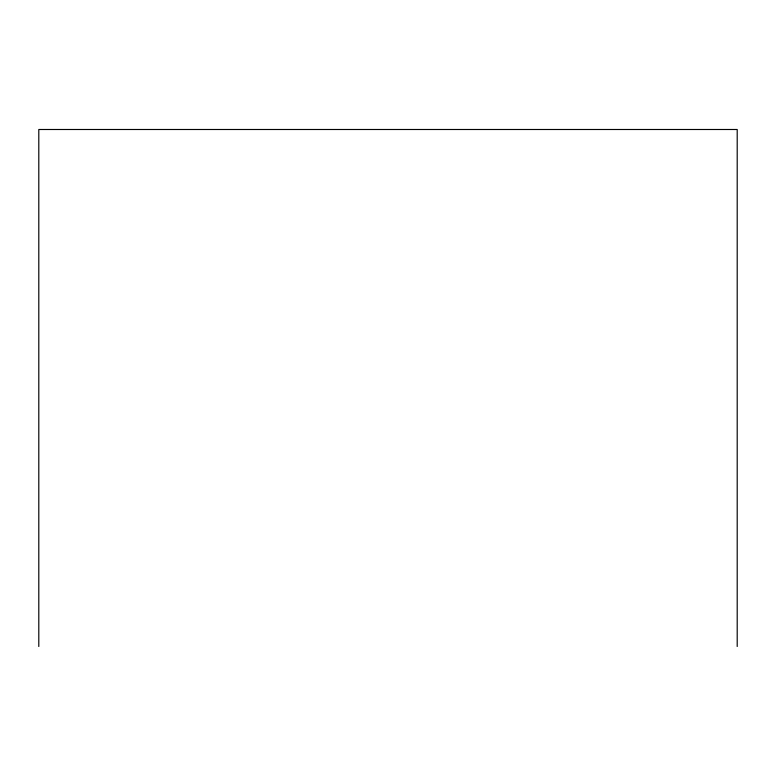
<?xml version="1.0" encoding="UTF-8"?>
<svg xmlns="http://www.w3.org/2000/svg" width="776" height="776" viewBox="0 0 776 776"><rect width="100%" height="100%" fill="white"/><g stroke="black" fill="none" stroke-linecap="round" stroke-linejoin="round"><path stroke-width="1.16" d="M737.2 646.505L737.2 129.495L38.8 129.495L38.8 646.505"/></g></svg>
